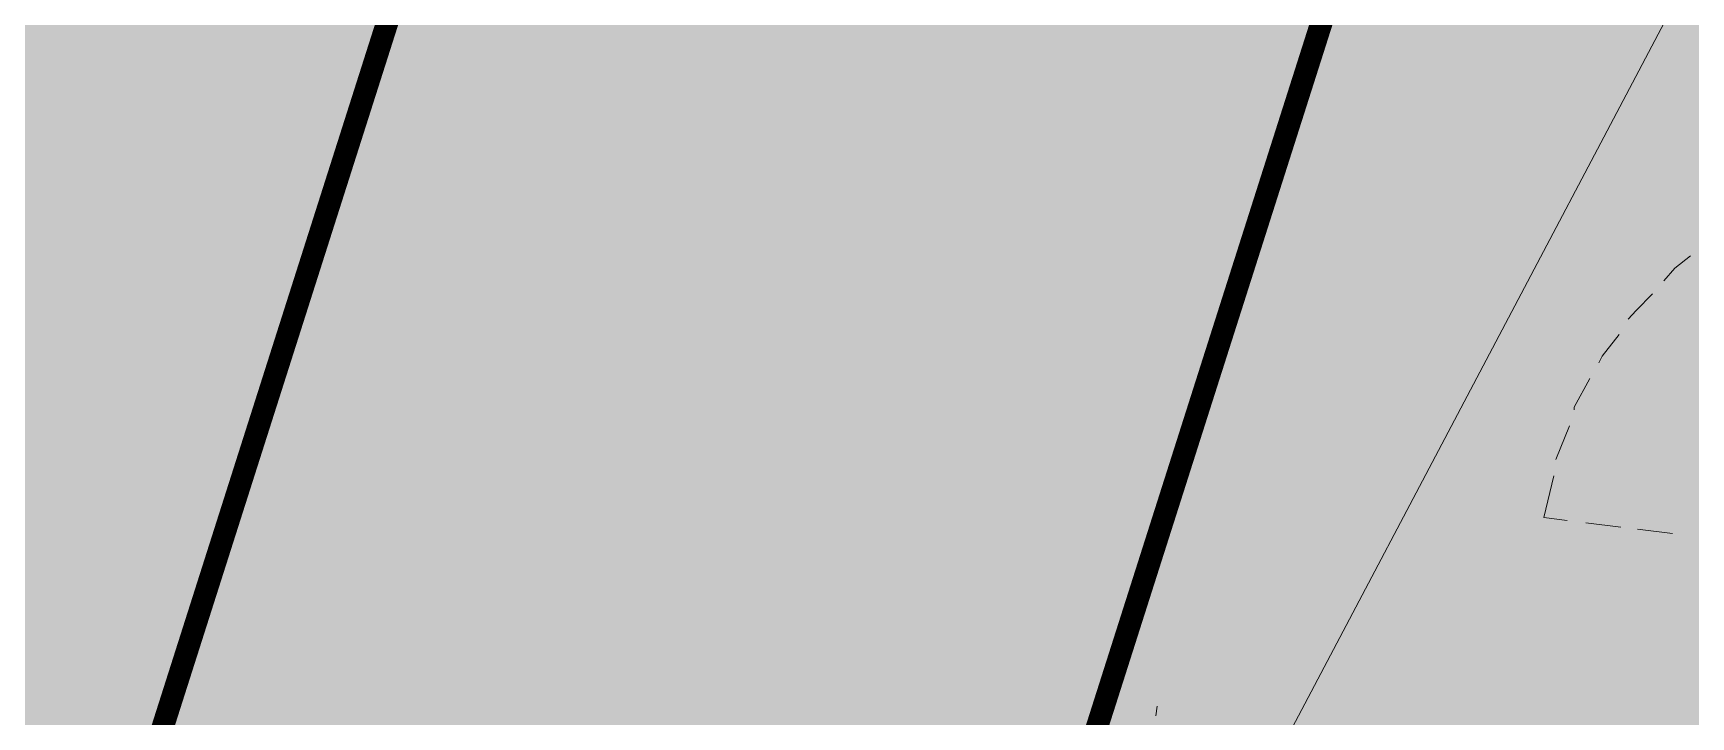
# Model space of a CAD drawing. Header units: metres. Extents: x -4 to 509425, y 7549 to 4732445.
# Drawn here: x 476002.82 to 476008.78, y 4719781 to 4719783.45 of the extents above; entities that cross this region are included whole.
import ezdxf

# ---------------------------------------------------------------- set-up
doc = ezdxf.new("R2010")
doc.units = ezdxf.units.M
doc.header["$LTSCALE"] = 0.01
doc.header["$MEASUREMENT"] = 0
doc.layers.get('0').update_dxf_attribs({"lineweight": 0})
for name, color, linetype in [('_SUBESTACIÓN', 1, 'Continuous'), ('AFECTACION', 7, 'Continuous'), ('SUBESTACION LA VID', 253, 'Continuous')]:
    doc.layers.add(name, color=color, linetype=linetype)
doc.layers.add('Dist. Explosiva (Arbolado)', color=68, linetype='Continuous', lineweight=0)

# ---------------------------------------------------------------- blocks, each defined once
blk = doc.blocks.new('A$Cfff6051d')
at = {"layer": 'SUBESTACION LA VID', "lineweight": 15}
for p, q in [((476008.3452, 4719782.0432), (476008.2958, 4719781.9214)), ((476008.2884, 4719781.8626), (476008.2527, 4719781.7135)), ((476008.3367, 4719781.7029), (476008.2527, 4719781.7135)), ((476008.5299, 4719781.6787), (476008.4039, 4719781.6945)), ((476008.7147, 4719781.6556), (476008.5887, 4719781.6714)), ((476006.8621, 4719781.0346), (476006.8579, 4719781.001))]:
    blk.add_line(p, q, dxfattribs=at)
for points in [[(476008.7801, 4719782.6542), (476008.7234, 4719782.6101), (476008.6835, 4719782.5639)], [(476008.6436, 4719782.5177), (476008.5848, 4719782.4568), (476008.5553, 4719782.4264)], [(476008.5228, 4719782.3707), (476008.4618, 4719782.2931), (476008.4503, 4719782.2689)], [(476008.4177, 4719782.2133), (476008.362, 4719782.1093), (476008.361, 4719782.1009)]]:
    blk.add_lwpolyline(points, dxfattribs=at)

msp = doc.modelspace()

# ---------------------------------------------------------------- hatches: boundary and pattern name
at = {"layer": '_SUBESTACIÓN', "transparency": 33554559}
h = msp.add_hatch(color=1, dxfattribs=at)
h.dxf.hatch_style = 1
h.paths.add_polyline_path([(475968.6399, 4719805.825), (476089.9386, 4719790.615), (476078.1686, 4719696.74), (475956.8686, 4719711.9502)])

# ---------------------------------------------------------------- linework, layer by layer
at = {"color": 252, "linetype": 'Continuous'}
msp.add_line((476049.497, 4719860.846), (476006.6088, 4719779.5565), dxfattribs=at)
at = {"layer": 'AFECTACION', "color": 132, "linetype": 'Continuous', "const_width": 0.08}
msp.add_lwpolyline([(476006.1654, 4719779.4512), (476007.5832, 4719783.8998), (476009.0304, 4719788.2352), (476010.5046, 4719792.4624), (476012.0038, 4719796.586), (476013.526, 4719800.6104), (476015.0693, 4719804.5396), (476016.6322, 4719808.3774), (476018.2131, 4719812.1275), (476019.8106, 4719815.7933)], dxfattribs=at)
at = {"layer": 'Dist. Explosiva (Arbolado)', "linetype": 'Continuous', "const_width": 0.08}
msp.add_lwpolyline([(476003.1165, 4719780.4229), (476004.5409, 4719784.8923), (476006.0018, 4719789.2687), (476007.49, 4719793.536), (476009.0035, 4719797.6988), (476010.5401, 4719801.7614), (476012.0981, 4719805.728), (476013.6759, 4719809.6024), (476015.2718, 4719813.3883), (476016.8846, 4719817.089), (476018.5128, 4719820.7079), (476020.1554, 4719824.2479)], dxfattribs=at)

# ---------------------------------------------------------------- block references
at = {"linetype": 'Continuous'}
msp.add_blockref('A$Cfff6051d', (0, 0), dxfattribs=at)

doc.saveas('drawing.dxf')
